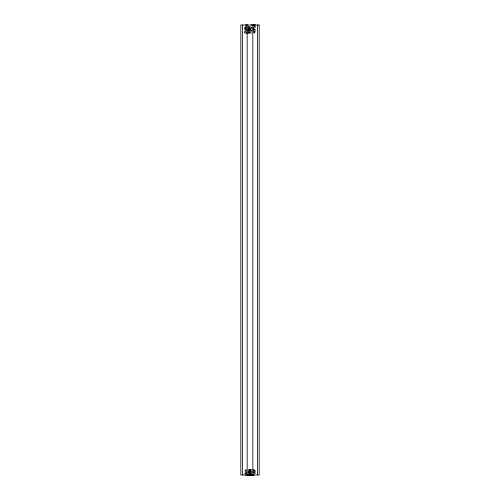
<?xml version="1.0" encoding="UTF-8"?>
<svg xmlns="http://www.w3.org/2000/svg" width="500" height="500" viewBox="0 0 500 500"><rect width="100%" height="100%" fill="white"/><g stroke="black" fill="none" stroke-linecap="round" stroke-linejoin="round"><path stroke-width="0.38" stroke-dasharray="2.5 1.88" d="M245.413 33.6L244.319 32.562L245.413 31.931L251.975 31.431M253.244 32.738L254.587 32.569L255.256 31.812L253.263 31.019L254.587 31.194L255.7 30.506L253.275 29.644M250.019 472.656L248.481 472.769L254.3 472.312L255.444 471.65L254.3 470.988L250 470.594L250 469.269L251.519 469.356M249.988 30.9L251.931 30.981M246.988 471.5L245.7 471.675L244.881 472.413L245.7 473.05L244.556 473.713L246.381 473.9M246.8 27.925L245.413 27.75L244.275 28.456L245.944 28.637L244.737 27L246.75 26.256M246.331 28.275L244.275 28.456L245.763 29.213L244.669 29.756L245.413 30.556L244.35 31.256L246.794 32.056M254.3 473.688L253.725 473.575L255.331 472.981L253.725 472.25L255.331 472.981L248.444 473.438M254.769 26.275L255.562 26.456L253.244 27.237M251.331 469.269L250 469.956L249.325 469.269M251.519 469.613L250 469.956L255.362 470.312L254.3 470.938L248.487 471.362M245.556 31.069L244.35 31.256L247.019 31.444M246.95 472.881L245.7 473.05L246.956 473.225M246.962 470.125L244.881 470.887L246.75 471.831L245.7 471.675M253.263 28.613L255.588 27.725L253.244 26.894M253.263 29.987L255.613 29.2L254.587 28.438L253.25 28.269M253.269 31.363L254.587 31.244M244.556 473.713L246.337 473.531M246.856 32.375L244.319 32.562L250 32.938M252.725 470.5L255.362 470.312L254.088 469.269L253.044 469.781L248.481 470.044M250.031 27.456L251.956 27.325L248.038 27.513M253.444 26.594L255.562 26.456M246.188 470.806L244.881 470.887L247.544 471.188M248.5 471.419L253.05 471.156M248.463 472.794L251.513 472.619M247.4 29.613L244.669 29.756L251.75 30.256M244.737 27L247.444 26.856M246.744 27.631L251.969 27.356M246.744 28.956L251.969 28.681M250.037 28.831L246.812 29.006L251.975 28.731M246.744 30.381L251.975 30.056M246.756 33.081L251.944 32.806M253.725 32.075L255.175 32M247.544 472.106L244.881 472.413L247.488 472.569M252.087 28.031L247.812 28.212M252.744 28L255.588 27.725L248.219 27.363M246.969 31.006L255.7 30.506L253.306 30.319M249.056 472.031L255.444 471.65L253.5 471.456M248.137 470.694L251.956 470.538M248.125 26.819L252.731 26.637M248.081 29.575L255.613 29.2L252.481 28.919M248.194 32.325L251.544 32.188M246.756 33.6L251.944 33.6M246.962 469.269L245.7 469.269L245.7 470.3L246.938 470.469M248.094 469.269L251.95 469.269M253.038 469.269L254.244 469.269L254.3 469.613M248.1 29.4L251.975 29.625L248.069 29.369M248.369 31.494L251.731 31.631M248.169 28.731L251.781 28.887M248.137 472.606L251.956 472.762M249.056 471.269L252.019 471.394M248.075 26.619L251.962 26.875M244.775 27.181L247.525 27.325M248.069 28.044L251.975 28.25M248.106 30.75L251.975 30.95M248.075 30.8L251.912 31M253.85 31.738L255.256 31.812M248.075 32.119L251.912 32.325M245.413 33.256L250 33.6L250 32.275L245.413 31.881M249.281 473.306L252.15 473.456L248.019 473.231M248.456 470.556L254.3 470.988M248.456 471.881L251.519 472.056M248.469 473.306L252.237 473.519M248.019 471.906L252.15 472.131L248.113 471.887M254.025 472.887L255.331 472.981M245.413 26.425L246.8 26.6M245.413 29.181L246.812 29.356L244.275 28.456L246.756 29.3M253.194 32.394L254.587 32.569L254.587 33.6M245.413 30.556L246.794 30.731M245.413 27.75L246.756 27.975M245.413 27.806L245.944 28.637M250 32.912L250 33.6M250.037 30.156L246.812 30.325L250.037 30.156M254.3 472.312L253.056 472.137L254.3 472.362"/><path stroke-width="0.75" d="M254.425 25L252.95 25.244M247.869 475L249.725 474.756M255.694 25L251.006 25M251.25 475L253.725 475M244.994 475L251.556 475M249.475 474.744L254.125 475M248.038 25.238L245.413 25M250.819 474.762L252.463 474.906L250.725 474.806M246.231 25.188L247.525 25.256M247.225 474.619L247.725 475M257.419 25L257.419 475M252.838 25L252.838 475M247.162 25L247.162 475M242.581 25L242.581 475M259.175 25L240.825 25L240.825 475L259.175 475L259.175 25"/></g></svg>
